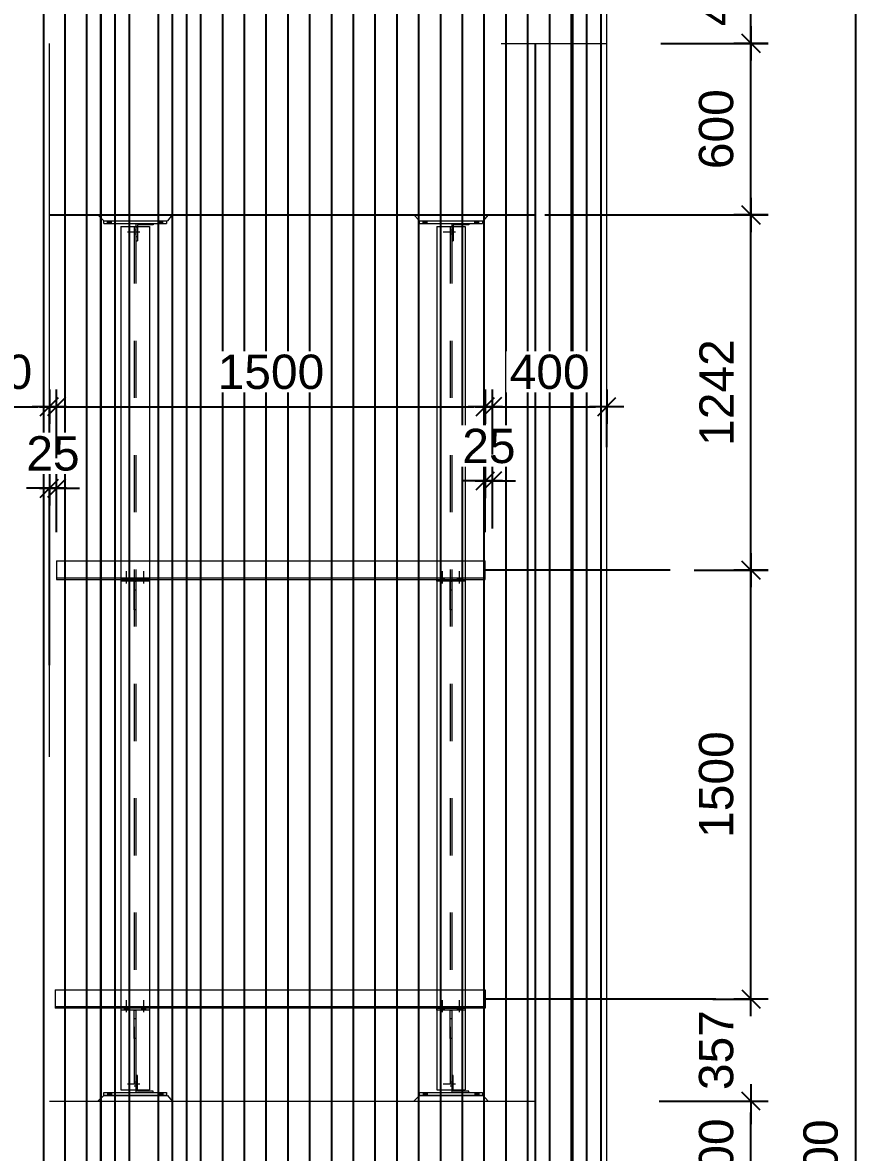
# Model space of a CAD drawing. Header units: millimetres. Extents: x 663313 to 1226001, y 1431724 to 1620898.
# Drawn here: x 1040608 to 1043522, y 1518376 to 1522328 of the extents above; entities that cross this region are included whole.
import ezdxf

# ---------------------------------------------------------------- set-up
doc = ezdxf.new("R2010")
doc.units = ezdxf.units.MM
for name, pattern in [('Grid Line', [22.225, 12.7, -3.175, 3.175, -3.175]), ('HIDDEN', [0.375, 0.25, -0.125]), ('XKITLINE00', [0]), ('XKITLINE02', [4, 2, -2])]:
    doc.linetypes.add(name, pattern=pattern)
doc.layers.add('000 - 0_HIDE_OBJ_FRAMING_DEF_SUB', color=7, linetype='Continuous', plot=False)
for name, color, linetype, lineweight in [('A-FLOR-E', 7, 'Continuous', 9), ('A-GENM', 7, 'Continuous', 9), ('Bolt', 7, 'Continuous', 0), ('Part', 7, 'Continuous', 0)]:
    doc.layers.add(name, color=color, linetype=linetype, lineweight=lineweight)
doc.styles.add('Arial', font='arial.ttf')
doc.dimstyles.new('Dim - 40 - End', dxfattribs={"dimscale": 0.04, "dimtxt": 3, "dimasz": 1, "dimexe": 0, "dimexo": 2.5, "dimgap": 1.5, "dimtad": 1, "dimdec": 0, "dimlfac": 1000, "dimzin": 1, "dimdsep": 46, "dimtxsty": 'Arial', "dimblk": 'END', "dimcen": 0.09, "dimclrd": 7, "dimclre": 7, "dimclrt": 7, "dimadec": 0, "dimazin": 0, "dimtfac": 1, "dimtdec": 0, "dimtix": 1, "dimtofl": 0, "dimtmove": 2, "dimatfit": 3, "dimfxl": 1, "dimtfill": 1, "dimtfillclr": 256, "dimtolj": 1, "dimtzin": 0, "dimarcsym": 0})

# ---------------------------------------------------------------- blocks, each defined once
blk = doc.blocks.new('*A25013088')
at = {"layer": 'Part', "color": 7, "linetype": 'XKITLINE00', "lineweight": 0}
for p, q in [((244.079617, 132.284542), (243.879617, 132.084542)), ((244.079617, 132.284542), (246.309617, 132.284542)), ((246.309617, 132.284542), (246.479617, 132.084542))]:
    blk.add_line(p, q, dxfattribs=at)
at = {"layer": 'Part', "color": 7, "linetype": 'XKITLINE02', "lineweight": 0}
blk.add_line((243.879617, 132.084542), (246.479617, 132.084542), dxfattribs=at)
blk = doc.blocks.new('*A25073092')
at = {"layer": 'Part', "color": 7, "linetype": 'XKITLINE00', "lineweight": 0}
for p, q in [((244.079617, 132.384542), (246.279617, 132.384542)), ((244.079617, 132.284542), (244.079617, 132.384542)), ((246.279617, 132.284542), (244.079617, 132.284542)), ((246.279617, 132.384542), (246.279617, 132.284542))]:
    blk.add_line(p, q, dxfattribs=at)
blk = doc.blocks.new('*A25083093')
at = {"layer": 'Bolt'}
for points in [[(244.35, 132.385), (244.35, 132.285), (244.21, 132.285), (244.21, 132.385)], [(246.15, 132.385), (246.15, 132.285), (246.01, 132.285), (246.01, 132.385)]]:
    blk.add_hatch(color=7, dxfattribs=at).paths.add_polyline_path(points, flags=17)
at = {"layer": 'Bolt', "color": 7, "linetype": 'XKITLINE00', "lineweight": 0}
for p, q in [((244.21, 132.385), (244.21, 132.285)), ((244.28, 132.385), (244.28, 132.285)), ((244.35, 132.385), (244.35, 132.285)), ((246.01, 132.385), (246.01, 132.285)), ((246.08, 132.385), (246.08, 132.285)), ((246.15, 132.385), (246.15, 132.285))]:
    blk.add_line(p, q, dxfattribs=at)
blk = doc.blocks.new('*A25093094')
at = {"layer": 'Part', "color": 7, "linetype": 'XKITLINE00', "lineweight": 0}
for p, q in [((244.079617, 162.784542), (244.079617, 162.884542)), ((244.079617, 162.884542), (246.279617, 162.884542)), ((246.279617, 162.884542), (246.279617, 162.784542)), ((244.079617, 162.784542), (246.279617, 162.784542))]:
    blk.add_line(p, q, dxfattribs=at)
blk = doc.blocks.new('*A25103095')
at = {"layer": 'Part', "color": 7, "linetype": 'XKITLINE00', "lineweight": 0}
for p, q in [((243.879617, 163.084542), (244.079617, 162.884542)), ((244.079617, 162.884542), (246.309617, 162.884542)), ((246.479617, 163.084542), (246.309617, 162.884542))]:
    blk.add_line(p, q, dxfattribs=at)
at = {"layer": 'Part', "color": 7, "linetype": 'XKITLINE02', "lineweight": 0}
blk.add_line((246.479617, 163.084542), (243.879617, 163.084542), dxfattribs=at)
blk = doc.blocks.new('*A25113096')
at = {"layer": 'Bolt'}
for points in [[(244.35, 162.885), (244.35, 162.785), (244.21, 162.785), (244.21, 162.885)], [(246.15, 162.885), (246.15, 162.785), (246.01, 162.785), (246.01, 162.885)]]:
    blk.add_hatch(color=7, dxfattribs=at).paths.add_polyline_path(points, flags=17)
at = {"layer": 'Bolt', "color": 7, "linetype": 'XKITLINE00', "lineweight": 0}
for p, q in [((244.21, 162.785), (244.21, 162.885)), ((244.28, 162.785), (244.28, 162.885)), ((244.35, 162.785), (244.35, 162.885)), ((246.01, 162.785), (246.01, 162.885)), ((246.08, 162.785), (246.08, 162.885)), ((246.15, 162.785), (246.15, 162.885))]:
    blk.add_line(p, q, dxfattribs=at)
blk = doc.blocks.new('*A30193319')
at = {"layer": 'Part', "color": 7, "linetype": 'XKITLINE00', "lineweight": 0}
for p, q in [((244.679617, 162.684542), (245.679617, 162.684542)), ((244.679617, 162.684542), (244.679617, 150.984542)), ((245.679617, 162.684542), (245.679617, 150.984542)), ((244.679617, 150.274542), (244.679617, 135.984542)), ((245.679617, 150.274542), (245.679617, 135.984542)), ((244.679617, 135.274542), (244.679617, 132.484542)), ((245.679617, 135.274542), (245.679617, 132.484542)), ((244.679617, 132.484542), (245.679617, 132.484542))]:
    blk.add_line(p, q, dxfattribs=at)
at = {"layer": 'Part', "color": 7, "linetype": 'XKITLINE02', "lineweight": 0}
for p, q in [((245.149617, 162.684542), (245.149617, 132.484542)), ((245.209617, 162.684542), (245.209617, 132.484542)), ((244.679617, 150.984542), (244.679617, 150.274542)), ((245.679617, 150.984542), (245.679617, 150.274542)), ((244.679617, 135.984542), (244.679617, 135.274542)), ((245.679617, 135.984542), (245.679617, 135.274542))]:
    blk.add_line(p, q, dxfattribs=at)
blk = doc.blocks.new('*A30203320')
at = {"layer": 'Bolt'}
for points in [[(244.81, 135.335), (244.81, 135.395), (244.95, 135.395), (244.95, 135.335)], [(244.81, 135.275), (244.81, 135.335), (244.95, 135.335), (244.95, 135.275)], [(245.41, 135.335), (245.41, 135.395), (245.55, 135.395), (245.55, 135.335)], [(245.41, 135.275), (245.41, 135.335), (245.55, 135.335), (245.55, 135.275)]]:
    blk.add_hatch(color=7, dxfattribs=at).paths.add_polyline_path(points, flags=17)
at = {"layer": 'Bolt', "color": 7, "linetype": 'XKITLINE00', "lineweight": 0}
for p, q in [((244.88, 135.195), (244.88, 135.625)), ((245.48, 135.195), (245.48, 135.625)), ((244.81, 135.335), (244.81, 135.395)), ((244.81, 135.275), (244.81, 135.335)), ((244.95, 135.335), (244.95, 135.395)), ((244.95, 135.275), (244.95, 135.335)), ((245.41, 135.335), (245.41, 135.395)), ((245.41, 135.275), (245.41, 135.335)), ((245.55, 135.335), (245.55, 135.395)), ((245.55, 135.275), (245.55, 135.335))]:
    blk.add_line(p, q, dxfattribs=at)
blk = doc.blocks.new('*A30213321')
at = {"layer": 'Part', "color": 7, "linetype": 'XKITLINE00', "lineweight": 0}
for p, q in [((245.149617, 135.274542), (245.209617, 135.274542)), ((245.149617, 134.274542), (245.149617, 135.274542)), ((245.209617, 135.274542), (245.209617, 134.274542)), ((245.149617, 134.974542), (245.209617, 134.974542)), ((245.209617, 134.274542), (245.149617, 134.274542))]:
    blk.add_line(p, q, dxfattribs=at)
blk = doc.blocks.new('*A30223322')
at = {"layer": 'Part', "color": 7, "linetype": 'XKITLINE00', "lineweight": 0}
for p, q in [((244.679617, 135.334542), (244.679617, 135.274542)), ((245.679617, 135.274542), (244.679617, 135.274542)), ((245.679617, 135.334542), (245.679617, 135.274542))]:
    blk.add_line(p, q, dxfattribs=at)
at = {"layer": 'Part', "color": 7, "linetype": 'XKITLINE02', "lineweight": 0}
blk.add_line((245.679617, 135.334542), (244.679617, 135.334542), dxfattribs=at)
blk = doc.blocks.new('*A30233323')
at = {"layer": 'Bolt'}
for points in [[(244.81, 150.335), (244.81, 150.395), (244.95, 150.395), (244.95, 150.335)], [(244.81, 150.275), (244.81, 150.335), (244.95, 150.335), (244.95, 150.275)], [(245.41, 150.335), (245.41, 150.395), (245.55, 150.395), (245.55, 150.335)], [(245.41, 150.275), (245.41, 150.335), (245.55, 150.335), (245.55, 150.275)]]:
    blk.add_hatch(color=7, dxfattribs=at).paths.add_polyline_path(points, flags=17)
at = {"layer": 'Bolt', "color": 7, "linetype": 'XKITLINE00', "lineweight": 0}
for p, q in [((244.88, 150.195), (244.88, 150.625)), ((245.48, 150.195), (245.48, 150.625)), ((244.81, 150.335), (244.81, 150.395)), ((244.81, 150.275), (244.81, 150.335)), ((244.95, 150.335), (244.95, 150.395)), ((244.95, 150.275), (244.95, 150.335)), ((245.41, 150.335), (245.41, 150.395)), ((245.41, 150.275), (245.41, 150.335)), ((245.55, 150.335), (245.55, 150.395)), ((245.55, 150.275), (245.55, 150.335))]:
    blk.add_line(p, q, dxfattribs=at)
blk = doc.blocks.new('*A30243324')
at = {"layer": 'Part', "color": 7, "linetype": 'XKITLINE00', "lineweight": 0}
for p, q in [((245.149617, 150.274542), (245.209617, 150.274542)), ((245.149617, 149.274542), (245.149617, 150.274542)), ((245.209617, 150.274542), (245.209617, 149.274542)), ((245.149617, 149.974542), (245.209617, 149.974542)), ((245.209617, 149.274542), (245.149617, 149.274542))]:
    blk.add_line(p, q, dxfattribs=at)
blk = doc.blocks.new('*A30253325')
at = {"layer": 'Part', "color": 7, "linetype": 'XKITLINE00', "lineweight": 0}
for p, q in [((244.679617, 150.334542), (244.679617, 150.274542)), ((245.679617, 150.274542), (244.679617, 150.274542)), ((245.679617, 150.334542), (245.679617, 150.274542))]:
    blk.add_line(p, q, dxfattribs=at)
at = {"layer": 'Part', "color": 7, "linetype": 'XKITLINE02', "lineweight": 0}
blk.add_line((245.679617, 150.334542), (244.679617, 150.334542), dxfattribs=at)
blk = doc.blocks.new('*A30263326')
at = {"layer": 'Part', "color": 7, "linetype": 'XKITLINE02', "lineweight": 0}
for p, q in [((245.259617, 132.984542), (245.209617, 132.984542)), ((245.209617, 132.984542), (245.209617, 132.484542)), ((245.259617, 132.484542), (245.259617, 132.984542)), ((245.209617, 132.384542), (245.809617, 132.384542))]:
    blk.add_line(p, q, dxfattribs=at)
at = {"layer": 'Part', "color": 7, "linetype": 'XKITLINE00', "lineweight": 0}
for p, q in [((245.209617, 132.484542), (245.209617, 132.384542)), ((245.259617, 132.434542), (245.259617, 132.484542)), ((245.809617, 132.434542), (245.259617, 132.434542)), ((245.809617, 132.384542), (245.809617, 132.434542))]:
    blk.add_line(p, q, dxfattribs=at)
blk = doc.blocks.new('*A30273327')
at = {"layer": 'Bolt', "color": 7, "linetype": 'XKITLINE02', "lineweight": 0}
for p, q in [((245.259617, 132.854542), (245.209617, 132.854542)), ((245.338817, 132.684542), (244.909617, 132.684542)), ((245.209617, 132.754542), (245.149617, 132.754542)), ((245.209617, 132.614542), (245.149617, 132.614542)), ((245.259617, 132.514542), (245.209617, 132.514542))]:
    blk.add_line(p, q, dxfattribs=at)
blk = doc.blocks.new('*A30283328')
at = {"layer": 'Part', "color": 7, "linetype": 'XKITLINE00', "lineweight": 0}
for p, q in [((245.209617, 162.784542), (245.209617, 162.684542)), ((245.809617, 162.734542), (245.259617, 162.734542)), ((245.259617, 162.734542), (245.259617, 162.684542)), ((245.809617, 162.784542), (245.809617, 162.734542))]:
    blk.add_line(p, q, dxfattribs=at)
at = {"layer": 'Part', "color": 7, "linetype": 'XKITLINE02', "lineweight": 0}
for p, q in [((245.209617, 162.784542), (245.809617, 162.784542)), ((245.209617, 162.684542), (245.209617, 162.184542)), ((245.259617, 162.684542), (245.259617, 162.184542)), ((245.209617, 162.184542), (245.259617, 162.184542))]:
    blk.add_line(p, q, dxfattribs=at)
blk = doc.blocks.new('*A30293329')
at = {"layer": 'Bolt', "color": 7, "linetype": 'XKITLINE02', "lineweight": 0}
for p, q in [((245.338817, 162.484542), (244.909617, 162.484542)), ((245.209617, 162.554542), (245.149617, 162.554542)), ((245.259617, 162.654542), (245.209617, 162.654542)), ((245.209617, 162.414542), (245.149617, 162.414542)), ((245.259617, 162.314542), (245.209617, 162.314542))]:
    blk.add_line(p, q, dxfattribs=at)
blk = doc.blocks.new('*A30313330')
at = {"layer": 'Part', "color": 7, "linetype": 'XKITLINE00', "lineweight": 0}
for p, q in [((255.728117, 162.684542), (256.728117, 162.684542)), ((255.728117, 162.684542), (255.728117, 150.984542)), ((256.728117, 162.684542), (256.728117, 150.984542)), ((255.728117, 150.274542), (255.728117, 135.984542)), ((256.728117, 150.274542), (256.728117, 135.984542)), ((255.728117, 135.274542), (255.728117, 132.484542)), ((256.728117, 135.274542), (256.728117, 132.484542)), ((255.728117, 132.484542), (256.728117, 132.484542))]:
    blk.add_line(p, q, dxfattribs=at)
at = {"layer": 'Part', "color": 7, "linetype": 'XKITLINE02', "lineweight": 0}
for p, q in [((256.198117, 162.684542), (256.198117, 132.484542)), ((256.258117, 162.684542), (256.258117, 132.484542)), ((255.728117, 150.984542), (255.728117, 150.274542)), ((256.728117, 150.984542), (256.728117, 150.274542)), ((255.728117, 135.984542), (255.728117, 135.274542)), ((256.728117, 135.984542), (256.728117, 135.274542))]:
    blk.add_line(p, q, dxfattribs=at)
blk = doc.blocks.new('*A30333331')
at = {"layer": 'Part', "color": 7, "linetype": 'XKITLINE00', "lineweight": 0}
for p, q in [((256.198117, 150.274542), (256.258117, 150.274542)), ((256.198117, 149.274542), (256.198117, 150.274542)), ((256.258117, 150.274542), (256.258117, 149.274542)), ((256.198117, 149.974542), (256.258117, 149.974542)), ((256.258117, 149.274542), (256.198117, 149.274542))]:
    blk.add_line(p, q, dxfattribs=at)
blk = doc.blocks.new('*A30343332')
at = {"layer": 'Part', "color": 7, "linetype": 'XKITLINE00', "lineweight": 0}
for p, q in [((255.728117, 150.274542), (255.728117, 150.334542)), ((256.728117, 150.274542), (255.728117, 150.274542)), ((256.728117, 150.334542), (256.728117, 150.274542))]:
    blk.add_line(p, q, dxfattribs=at)
at = {"layer": 'Part', "color": 7, "linetype": 'XKITLINE02', "lineweight": 0}
blk.add_line((255.728117, 150.334542), (256.728117, 150.334542), dxfattribs=at)
blk = doc.blocks.new('*A30353333')
at = {"layer": 'Bolt'}
for points in [[(255.858, 150.335), (255.858, 150.395), (255.998, 150.395), (255.998, 150.335)], [(255.858, 150.275), (255.858, 150.335), (255.998, 150.335), (255.998, 150.275)], [(256.458, 150.335), (256.458, 150.395), (256.598, 150.395), (256.598, 150.335)], [(256.458, 150.275), (256.458, 150.335), (256.598, 150.335), (256.598, 150.275)]]:
    blk.add_hatch(color=7, dxfattribs=at).paths.add_polyline_path(points, flags=17)
at = {"layer": 'Bolt', "color": 7, "linetype": 'XKITLINE00', "lineweight": 0}
for p, q in [((255.928, 150.195), (255.928, 150.625)), ((256.528, 150.195), (256.528, 150.625)), ((255.858, 150.335), (255.858, 150.395)), ((255.858, 150.275), (255.858, 150.335)), ((255.998, 150.335), (255.998, 150.395)), ((255.998, 150.275), (255.998, 150.335)), ((256.458, 150.335), (256.458, 150.395)), ((256.458, 150.275), (256.458, 150.335)), ((256.598, 150.335), (256.598, 150.395)), ((256.598, 150.275), (256.598, 150.335))]:
    blk.add_line(p, q, dxfattribs=at)
blk = doc.blocks.new('*A30363334')
at = {"layer": 'Part', "color": 7, "linetype": 'XKITLINE00', "lineweight": 0}
for p, q in [((255.728117, 135.274542), (255.728117, 135.334542)), ((256.728117, 135.274542), (255.728117, 135.274542)), ((256.728117, 135.334542), (256.728117, 135.274542))]:
    blk.add_line(p, q, dxfattribs=at)
at = {"layer": 'Part', "color": 7, "linetype": 'XKITLINE02', "lineweight": 0}
blk.add_line((255.728117, 135.334542), (256.728117, 135.334542), dxfattribs=at)
blk = doc.blocks.new('*A30373335')
at = {"layer": 'Part', "color": 7, "linetype": 'XKITLINE00', "lineweight": 0}
for p, q in [((256.198117, 135.274542), (256.258117, 135.274542)), ((256.198117, 134.274542), (256.198117, 135.274542)), ((256.258117, 135.274542), (256.258117, 134.274542)), ((256.198117, 134.974542), (256.258117, 134.974542)), ((256.258117, 134.274542), (256.198117, 134.274542))]:
    blk.add_line(p, q, dxfattribs=at)
blk = doc.blocks.new('*A30383336')
at = {"layer": 'Bolt'}
for points in [[(255.858, 135.335), (255.858, 135.395), (255.998, 135.395), (255.998, 135.335)], [(255.858, 135.275), (255.858, 135.335), (255.998, 135.335), (255.998, 135.275)], [(256.458, 135.335), (256.458, 135.395), (256.598, 135.395), (256.598, 135.335)], [(256.458, 135.275), (256.458, 135.335), (256.598, 135.335), (256.598, 135.275)]]:
    blk.add_hatch(color=7, dxfattribs=at).paths.add_polyline_path(points, flags=17)
at = {"layer": 'Bolt', "color": 7, "linetype": 'XKITLINE00', "lineweight": 0}
for p, q in [((255.928, 135.195), (255.928, 135.625)), ((256.528, 135.195), (256.528, 135.625)), ((255.858, 135.335), (255.858, 135.395)), ((255.858, 135.275), (255.858, 135.335)), ((255.998, 135.335), (255.998, 135.395)), ((255.998, 135.275), (255.998, 135.335)), ((256.458, 135.335), (256.458, 135.395)), ((256.458, 135.275), (256.458, 135.335)), ((256.598, 135.335), (256.598, 135.395)), ((256.598, 135.275), (256.598, 135.335))]:
    blk.add_line(p, q, dxfattribs=at)
blk = doc.blocks.new('*A30393337')
at = {"layer": 'Part', "color": 7, "linetype": 'XKITLINE00', "lineweight": 0}
for p, q in [((255.128117, 132.384542), (257.328117, 132.384542)), ((255.128117, 132.284542), (255.128117, 132.384542)), ((257.328117, 132.284542), (255.128117, 132.284542)), ((257.328117, 132.384542), (257.328117, 132.284542))]:
    blk.add_line(p, q, dxfattribs=at)
blk = doc.blocks.new('*A30403338')
at = {"layer": 'Part', "color": 7, "linetype": 'XKITLINE00', "lineweight": 0}
for p, q in [((255.128117, 132.284542), (254.928117, 132.084542)), ((255.128117, 132.284542), (257.358117, 132.284542)), ((257.358117, 132.284542), (257.528117, 132.084542))]:
    blk.add_line(p, q, dxfattribs=at)
at = {"layer": 'Part', "color": 7, "linetype": 'XKITLINE02', "lineweight": 0}
blk.add_line((254.928117, 132.084542), (257.528117, 132.084542), dxfattribs=at)
blk = doc.blocks.new('*A30413339')
at = {"layer": 'Part', "color": 7, "linetype": 'XKITLINE02', "lineweight": 0}
for p, q in [((256.308117, 132.984542), (256.258117, 132.984542)), ((256.258117, 132.984542), (256.258117, 132.484542)), ((256.308117, 132.484542), (256.308117, 132.984542)), ((256.258117, 132.384542), (256.858117, 132.384542))]:
    blk.add_line(p, q, dxfattribs=at)
at = {"layer": 'Part', "color": 7, "linetype": 'XKITLINE00', "lineweight": 0}
for p, q in [((256.258117, 132.484542), (256.258117, 132.384542)), ((256.308117, 132.434542), (256.308117, 132.484542)), ((256.858117, 132.434542), (256.308117, 132.434542)), ((256.858117, 132.384542), (256.858117, 132.434542))]:
    blk.add_line(p, q, dxfattribs=at)
blk = doc.blocks.new('*A30423340')
at = {"layer": 'Bolt', "color": 7, "linetype": 'XKITLINE02', "lineweight": 0}
for p, q in [((256.308117, 132.854542), (256.258117, 132.854542)), ((256.387317, 132.684542), (255.958117, 132.684542)), ((256.258117, 132.754542), (256.198117, 132.754542)), ((256.258117, 132.614542), (256.198117, 132.614542)), ((256.308117, 132.514542), (256.258117, 132.514542))]:
    blk.add_line(p, q, dxfattribs=at)
blk = doc.blocks.new('*A30433341')
at = {"layer": 'Bolt'}
for points in [[(255.398, 132.385), (255.398, 132.285), (255.258, 132.285), (255.258, 132.385)], [(257.198, 132.385), (257.198, 132.285), (257.058, 132.285), (257.058, 132.385)]]:
    blk.add_hatch(color=7, dxfattribs=at).paths.add_polyline_path(points, flags=17)
at = {"layer": 'Bolt', "color": 7, "linetype": 'XKITLINE00', "lineweight": 0}
for p, q in [((255.258, 132.385), (255.258, 132.285)), ((255.328, 132.385), (255.328, 132.285)), ((255.398, 132.385), (255.398, 132.285)), ((257.058, 132.385), (257.058, 132.285)), ((257.128, 132.385), (257.128, 132.285)), ((257.198, 132.385), (257.198, 132.285))]:
    blk.add_line(p, q, dxfattribs=at)
blk = doc.blocks.new('*A30473345')
at = {"layer": 'Part', "color": 7, "linetype": 'XKITLINE00', "lineweight": 0}
for p, q in [((255.128117, 162.784542), (255.128117, 162.884542)), ((255.128117, 162.884542), (257.328117, 162.884542)), ((257.328117, 162.884542), (257.328117, 162.784542)), ((255.128117, 162.784542), (257.328117, 162.784542))]:
    blk.add_line(p, q, dxfattribs=at)
blk = doc.blocks.new('*A30483346')
at = {"layer": 'Part', "color": 7, "linetype": 'XKITLINE00', "lineweight": 0}
for p, q in [((254.928117, 163.084542), (255.128117, 162.884542)), ((255.128117, 162.884542), (257.358117, 162.884542)), ((257.528117, 163.084542), (257.358117, 162.884542))]:
    blk.add_line(p, q, dxfattribs=at)
at = {"layer": 'Part', "color": 7, "linetype": 'XKITLINE02', "lineweight": 0}
blk.add_line((257.528117, 163.084542), (254.928117, 163.084542), dxfattribs=at)
blk = doc.blocks.new('*A30493347')
at = {"layer": 'Part', "color": 7, "linetype": 'XKITLINE00', "lineweight": 0}
for p, q in [((256.258117, 162.784542), (256.258117, 162.684542)), ((256.858117, 162.734542), (256.308117, 162.734542)), ((256.308117, 162.734542), (256.308117, 162.684542)), ((256.858117, 162.784542), (256.858117, 162.734542))]:
    blk.add_line(p, q, dxfattribs=at)
at = {"layer": 'Part', "color": 7, "linetype": 'XKITLINE02', "lineweight": 0}
for p, q in [((256.258117, 162.784542), (256.858117, 162.784542)), ((256.258117, 162.684542), (256.258117, 162.184542)), ((256.308117, 162.684542), (256.308117, 162.184542)), ((256.258117, 162.184542), (256.308117, 162.184542))]:
    blk.add_line(p, q, dxfattribs=at)
blk = doc.blocks.new('*A30503348')
at = {"layer": 'Bolt', "color": 7, "linetype": 'XKITLINE02', "lineweight": 0}
for p, q in [((256.387317, 162.484542), (255.958117, 162.484542)), ((256.258117, 162.554542), (256.198117, 162.554542)), ((256.308117, 162.654542), (256.258117, 162.654542)), ((256.258117, 162.414542), (256.198117, 162.414542)), ((256.308117, 162.314542), (256.258117, 162.314542))]:
    blk.add_line(p, q, dxfattribs=at)
blk = doc.blocks.new('*A30513349')
at = {"layer": 'Bolt'}
for points in [[(255.398, 162.885), (255.398, 162.785), (255.258, 162.785), (255.258, 162.885)], [(257.198, 162.885), (257.198, 162.785), (257.058, 162.785), (257.058, 162.885)]]:
    blk.add_hatch(color=7, dxfattribs=at).paths.add_polyline_path(points, flags=17)
at = {"layer": 'Bolt', "color": 7, "linetype": 'XKITLINE00', "lineweight": 0}
for p, q in [((255.258, 162.785), (255.258, 162.885)), ((255.328, 162.785), (255.328, 162.885)), ((255.398, 162.785), (255.398, 162.885)), ((257.058, 162.785), (257.058, 162.885)), ((257.128, 162.785), (257.128, 162.885)), ((257.198, 162.785), (257.198, 162.885))]:
    blk.add_line(p, q, dxfattribs=at)
blk = doc.blocks.new('GM_Louver Grill Vertical Z1 - Z Profile-20899003-ENT 4 ELE-2 sheet')
at = {"layer": '000 - 0_HIDE_OBJ_FRAMING_DEF_SUB', "color": 7}
blk.add_line((-150989.205017, 106810), (-150989.205017, 115350), dxfattribs=at)
blk = doc.blocks.new('5')
at = {"layer": '000 - 0_HIDE_OBJ_FRAMING_DEF_SUB', "color": 7}
for p, q in [((1845400.1, 115350), (1845400.1, 106810)), ((1845500.1, 106810), (1845500.1, 115350)), ((1845649.8, 115350), (1845649.8, 106810)), ((1845749.8, 115350), (1845749.8, 106810)), ((1847149.8, 106810), (1847149.8, 115350))]:
    blk.add_line(p, q, dxfattribs=at)
for points in [[(1843950.1, 115350), (1845450.1, 115350), (1845450.1, 106810), (1843950.1, 106810)], [(1845450.1, 115350), (1845699.8, 115350), (1845699.8, 106810), (1845450.1, 106810)], [(1847199.8, 115350), (1845699.8, 115350), (1845699.8, 106810), (1847199.8, 106810)]]:
    blk.add_lwpolyline(points, close=True, dxfattribs=at)
at = {"layer": 'A-GENM', "color": 7}
for p in [(1996239.3, 0), (1996314.3, 0), (1996539.3, 0), (1996789, 0), (1996865.3, 0), (1996941.6, 0), (1997017.8, 0), (1997094.1, 0), (1997170.3, 0), (1997246.6, 0), (1997322.9, 0), (1997399.1, 0), (1997475.4, 0), (1997551.7, 0), (1997627.9, 0), (1997704.2, 0), (1997780.4, 0), (1997856.7, 0), (1997933, 0), (1998009.2, 0), (1998085.5, 0)]:
    blk.add_blockref('GM_Louver Grill Vertical Z1 - Z Profile-20899003-ENT 4 ELE-2 sheet', p, dxfattribs=at)
blk = doc.blocks.new('END')
at = {"color": 7}
for p, q in [((0, 1.5), (0, -1.5)), ((1.5, 0), (-1.5, 0)), ((-0.795, -0.795), (0.795, 0.795))]:
    blk.add_line(p, q, dxfattribs=at)
blk = doc.blocks.new('*D5092')
at = {"layer": '000 - 0_HIDE_OBJ_FRAMING_DEF_SUB', "color": 7, "lineweight": -2, "transparency": 16777216}
for p, q in [((8.3543, 6.8523), (8.3543, 7.0294)), ((8.3943, 7.0294), (8.7143, 7.0294)), ((8.7543, 6.8755), (8.7543, 7.0294))]:
    blk.add_line(p, q, dxfattribs=at)
at = {"layer": 'Defpoints', "color": 7, "transparency": 16777216}
for p in [(8.7543, 7.0294), (8.7543, 6.7755), (8.3543, 6.7523)]:
    blk.add_point(p, dxfattribs=at)
at = {"layer": '000 - 0_HIDE_OBJ_FRAMING_DEF_SUB', "color": 7, "lineweight": -2, "transparency": 16777216, "xscale": 0.04, "yscale": 0.04, "zscale": 0.04, "rotation": 180}
blk.add_blockref('END', (8.3543, 7.0294), dxfattribs=at)
at = {"layer": '000 - 0_HIDE_OBJ_FRAMING_DEF_SUB', "color": 7, "lineweight": -2, "transparency": 16777216, "xscale": 0.04, "yscale": 0.04, "zscale": 0.04}
blk.add_blockref('END', (8.7543, 7.0294), dxfattribs=at)
at = {"layer": '000 - 0_HIDE_OBJ_FRAMING_DEF_SUB', "color": 7, "transparency": 16777216, "insert": (8.5543, 7.1506), "char_height": 0.12, "attachment_point": 5, "style": 'Arial', "bg_fill": 3, "box_fill_scale": 1.1, "bg_fill_color": 256, "bg_fill_true_color": 13158600, "bg_fill_transparency": 0}
blk.add_mtext('\\A1;400', dxfattribs=at)
blk = doc.blocks.new('*D5167')
at = {"layer": '000 - 0_HIDE_OBJ_FRAMING_DEF_SUB', "color": 7, "lineweight": -2, "transparency": 16777216}
for p, q in [((8.7143, 6.7439), (8.6743, 6.7439)), ((8.7543, 6.1255), (8.7543, 6.7439)), ((8.7793, 6.59), (8.7793, 6.7439)), ((8.8193, 6.7439), (8.8593, 6.7439))]:
    blk.add_line(p, q, dxfattribs=at)
at = {"layer": 'Defpoints', "color": 7, "transparency": 16777216}
for p in [(8.7793, 6.7439), (8.7793, 6.49), (8.7543, 6.0255)]:
    blk.add_point(p, dxfattribs=at)
at = {"layer": '000 - 0_HIDE_OBJ_FRAMING_DEF_SUB', "color": 7, "lineweight": -2, "transparency": 16777216, "xscale": 0.04, "yscale": 0.04, "zscale": 0.04}
blk.add_blockref('END', (8.7543, 6.7439), dxfattribs=at)
at = {"layer": '000 - 0_HIDE_OBJ_FRAMING_DEF_SUB', "color": 7, "lineweight": -2, "transparency": 16777216, "xscale": 0.04, "yscale": 0.04, "zscale": 0.04, "rotation": 180}
blk.add_blockref('END', (8.7793, 6.7439), dxfattribs=at)
at = {"layer": '000 - 0_HIDE_OBJ_FRAMING_DEF_SUB', "color": 7, "transparency": 16777216, "insert": (8.7668, 6.8652), "char_height": 0.12, "attachment_point": 5, "style": 'Arial', "bg_fill": 3, "box_fill_scale": 1.1, "bg_fill_color": 256, "bg_fill_true_color": 13158600, "bg_fill_transparency": 0}
blk.add_mtext('\\A1;25', dxfattribs=at)
blk = doc.blocks.new('*D5093')
at = {"layer": '000 - 0_HIDE_OBJ_FRAMING_DEF_SUB', "color": 7, "lineweight": -2, "transparency": 16777216}
for p, q in [((8.7793, 6.8495), (8.7793, 7.0294)), ((8.8193, 7.0294), (10.2393, 7.0294)), ((10.2793, 6.59), (10.2793, 7.0294))]:
    blk.add_line(p, q, dxfattribs=at)
at = {"layer": 'Defpoints', "color": 7, "transparency": 16777216}
for p in [(10.2793, 7.0294), (8.7793, 6.7495), (10.2793, 6.49)]:
    blk.add_point(p, dxfattribs=at)
at = {"layer": '000 - 0_HIDE_OBJ_FRAMING_DEF_SUB', "color": 7, "lineweight": -2, "transparency": 16777216, "xscale": 0.04, "yscale": 0.04, "zscale": 0.04, "rotation": 180}
blk.add_blockref('END', (8.7793, 7.0294), dxfattribs=at)
at = {"layer": '000 - 0_HIDE_OBJ_FRAMING_DEF_SUB', "color": 7, "lineweight": -2, "transparency": 16777216, "xscale": 0.04, "yscale": 0.04, "zscale": 0.04}
blk.add_blockref('END', (10.2793, 7.0294), dxfattribs=at)
at = {"layer": '000 - 0_HIDE_OBJ_FRAMING_DEF_SUB', "color": 7, "transparency": 16777216, "insert": (9.5293, 7.1506), "char_height": 0.12, "attachment_point": 5, "style": 'Arial', "bg_fill": 3, "box_fill_scale": 1.1, "bg_fill_color": 256, "bg_fill_true_color": 13158600, "bg_fill_transparency": 0}
blk.add_mtext('\\A1;1500', dxfattribs=at)
blk = doc.blocks.new('*D5094')
at = {"layer": '000 - 0_HIDE_OBJ_FRAMING_DEF_SUB', "color": 7, "lineweight": -2, "transparency": 16777216}
for p, q in [((10.2393, 6.7699), (10.1993, 6.7699)), ((10.2793, 6.59), (10.2793, 6.7699)), ((10.3043, 6.603), (10.3043, 6.7699)), ((10.3443, 6.7699), (10.3843, 6.7699))]:
    blk.add_line(p, q, dxfattribs=at)
at = {"layer": 'Defpoints', "color": 7, "transparency": 16777216}
for p in [(10.3043, 6.7699), (10.2793, 6.49), (10.3043, 6.503)]:
    blk.add_point(p, dxfattribs=at)
at = {"layer": '000 - 0_HIDE_OBJ_FRAMING_DEF_SUB', "color": 7, "lineweight": -2, "transparency": 16777216, "xscale": 0.04, "yscale": 0.04, "zscale": 0.04}
blk.add_blockref('END', (10.2793, 6.7699), dxfattribs=at)
at = {"layer": '000 - 0_HIDE_OBJ_FRAMING_DEF_SUB', "color": 7, "lineweight": -2, "transparency": 16777216, "xscale": 0.04, "yscale": 0.04, "zscale": 0.04, "rotation": 180}
blk.add_blockref('END', (10.3043, 6.7699), dxfattribs=at)
at = {"layer": '000 - 0_HIDE_OBJ_FRAMING_DEF_SUB', "color": 7, "transparency": 16777216, "insert": (10.2918, 6.8912), "char_height": 0.12, "attachment_point": 5, "style": 'Arial', "bg_fill": 3, "box_fill_scale": 1.1, "bg_fill_color": 256, "bg_fill_true_color": 13158600, "bg_fill_transparency": 0}
blk.add_mtext('\\A1;25', dxfattribs=at)
blk = doc.blocks.new('*D5095')
at = {"layer": '000 - 0_HIDE_OBJ_FRAMING_DEF_SUB', "color": 7, "lineweight": -2, "transparency": 16777216}
for p, q in [((10.3043, 6.8625), (10.3043, 7.0294)), ((10.3443, 7.0294), (10.6643, 7.0294)), ((10.7043, 6.8882), (10.7043, 7.0294))]:
    blk.add_line(p, q, dxfattribs=at)
at = {"layer": 'Defpoints', "color": 7, "transparency": 16777216}
for p in [(10.7043, 7.0294), (10.3043, 6.7625), (10.7043, 6.7882)]:
    blk.add_point(p, dxfattribs=at)
at = {"layer": '000 - 0_HIDE_OBJ_FRAMING_DEF_SUB', "color": 7, "lineweight": -2, "transparency": 16777216, "xscale": 0.04, "yscale": 0.04, "zscale": 0.04, "rotation": 180}
blk.add_blockref('END', (10.3043, 7.0294), dxfattribs=at)
at = {"layer": '000 - 0_HIDE_OBJ_FRAMING_DEF_SUB', "color": 7, "lineweight": -2, "transparency": 16777216, "xscale": 0.04, "yscale": 0.04, "zscale": 0.04}
blk.add_blockref('END', (10.7043, 7.0294), dxfattribs=at)
at = {"layer": '000 - 0_HIDE_OBJ_FRAMING_DEF_SUB', "color": 7, "transparency": 16777216, "insert": (10.5043, 7.1506), "char_height": 0.12, "attachment_point": 5, "style": 'Arial', "bg_fill": 3, "box_fill_scale": 1.1, "bg_fill_color": 256, "bg_fill_true_color": 13158600, "bg_fill_transparency": 0}
blk.add_mtext('\\A1;400', dxfattribs=at)
blk = doc.blocks.new('*D5100')
at = {"layer": '000 - 0_HIDE_OBJ_FRAMING_DEF_SUB', "color": 7, "lineweight": -2, "transparency": 16777216}
for p, q in [((10.8878, 4.6), (11.2086, 4.6)), ((11.2086, 4.24), (11.2086, 4.56)), ((10.8878, 4.2), (11.2086, 4.2))]:
    blk.add_line(p, q, dxfattribs=at)
at = {"layer": 'Defpoints', "color": 7, "transparency": 16777216}
for p in [(10.7878, 4.6), (11.2086, 4.6), (10.7878, 4.2)]:
    blk.add_point(p, dxfattribs=at)
at = {"layer": '000 - 0_HIDE_OBJ_FRAMING_DEF_SUB', "color": 7, "lineweight": -2, "transparency": 16777216, "xscale": 0.04, "yscale": 0.04, "zscale": 0.04}
for p, rotation in [((11.2086, 4.6), 90), ((11.2086, 4.2), 270)]:
    blk.add_blockref('END', p, dxfattribs=dict(at, rotation=rotation))
at = {"layer": '000 - 0_HIDE_OBJ_FRAMING_DEF_SUB', "color": 7, "transparency": 16777216, "insert": (11.0873, 4.4), "char_height": 0.12, "attachment_point": 5, "rotation": 90, "style": 'Arial', "bg_fill": 3, "box_fill_scale": 1.1, "bg_fill_color": 256, "bg_fill_true_color": 13158600, "bg_fill_transparency": 0}
blk.add_mtext('\\A1;400', dxfattribs=at)
blk = doc.blocks.new('*D5101')
at = {"layer": '000 - 0_HIDE_OBJ_FRAMING_DEF_SUB', "color": 7, "lineweight": -2, "transparency": 16777216}
for p, q in [((11.2086, 4.9975), (11.2086, 5.0375)), ((11.0747, 4.9575), (11.2086, 4.9575)), ((10.8878, 4.6), (11.2086, 4.6)), ((11.2086, 4.56), (11.2086, 4.52))]:
    blk.add_line(p, q, dxfattribs=at)
at = {"layer": 'Defpoints', "color": 7, "transparency": 16777216}
for p in [(10.9747, 4.9575), (11.2086, 4.9575), (10.7878, 4.6)]:
    blk.add_point(p, dxfattribs=at)
at = {"layer": '000 - 0_HIDE_OBJ_FRAMING_DEF_SUB', "color": 7, "lineweight": -2, "transparency": 16777216, "xscale": 0.04, "yscale": 0.04, "zscale": 0.04}
for p, rotation in [((11.2086, 4.9575), 270), ((11.2086, 4.6), 90)]:
    blk.add_blockref('END', p, dxfattribs=dict(at, rotation=rotation))
at = {"layer": '000 - 0_HIDE_OBJ_FRAMING_DEF_SUB', "color": 7, "transparency": 16777216, "insert": (11.0873, 4.7788), "char_height": 0.12, "attachment_point": 5, "rotation": 90, "style": 'Arial', "bg_fill": 3, "box_fill_scale": 1.1, "bg_fill_color": 256, "bg_fill_true_color": 13158600, "bg_fill_transparency": 0}
blk.add_mtext('\\A1;357', dxfattribs=at)
blk = doc.blocks.new('*D5102')
at = {"layer": '000 - 0_HIDE_OBJ_FRAMING_DEF_SUB', "color": 7, "lineweight": -2, "transparency": 16777216}
for p, q in [((11.0099, 6.4575), (11.2086, 6.4575)), ((11.2086, 4.9975), (11.2086, 6.4175)), ((11.0747, 4.9575), (11.2086, 4.9575))]:
    blk.add_line(p, q, dxfattribs=at)
at = {"layer": 'Defpoints', "color": 7, "transparency": 16777216}
for p in [(10.9099, 6.4575), (11.2086, 6.4575), (10.9747, 4.9575)]:
    blk.add_point(p, dxfattribs=at)
at = {"layer": '000 - 0_HIDE_OBJ_FRAMING_DEF_SUB', "color": 7, "lineweight": -2, "transparency": 16777216, "xscale": 0.04, "yscale": 0.04, "zscale": 0.04}
for p, rotation in [((11.2086, 6.4575), 90), ((11.2086, 4.9575), 270)]:
    blk.add_blockref('END', p, dxfattribs=dict(at, rotation=rotation))
at = {"layer": '000 - 0_HIDE_OBJ_FRAMING_DEF_SUB', "color": 7, "transparency": 16777216, "insert": (11.0873, 5.7075), "char_height": 0.12, "attachment_point": 5, "rotation": 90, "style": 'Arial', "bg_fill": 3, "box_fill_scale": 1.1, "bg_fill_color": 256, "bg_fill_true_color": 13158600, "bg_fill_transparency": 0}
blk.add_mtext('\\A1;1500', dxfattribs=at)
blk = doc.blocks.new('*D5103')
at = {"layer": '000 - 0_HIDE_OBJ_FRAMING_DEF_SUB', "color": 7, "lineweight": -2, "transparency": 16777216}
for p, q in [((10.4878, 7.7), (11.2086, 7.7)), ((11.2086, 6.4975), (11.2086, 7.66)), ((11.0099, 6.4575), (11.2086, 6.4575))]:
    blk.add_line(p, q, dxfattribs=at)
at = {"layer": 'Defpoints', "color": 7, "transparency": 16777216}
for p in [(10.3878, 7.7), (11.2086, 7.7), (10.9099, 6.4575)]:
    blk.add_point(p, dxfattribs=at)
at = {"layer": '000 - 0_HIDE_OBJ_FRAMING_DEF_SUB', "color": 7, "lineweight": -2, "transparency": 16777216, "xscale": 0.04, "yscale": 0.04, "zscale": 0.04}
for p, rotation in [((11.2086, 7.7), 90), ((11.2086, 6.4575), 270)]:
    blk.add_blockref('END', p, dxfattribs=dict(at, rotation=rotation))
at = {"layer": '000 - 0_HIDE_OBJ_FRAMING_DEF_SUB', "color": 7, "transparency": 16777216, "insert": (11.0883, 7.0788), "char_height": 0.12, "attachment_point": 5, "rotation": 90, "style": 'Arial', "bg_fill": 3, "box_fill_scale": 1.1, "bg_fill_color": 256, "bg_fill_true_color": 13158600, "bg_fill_transparency": 0}
blk.add_mtext('\\A1;1242', dxfattribs=at)
blk = doc.blocks.new('*D5104')
at = {"layer": '000 - 0_HIDE_OBJ_FRAMING_DEF_SUB', "color": 7, "lineweight": -2, "transparency": 16777216}
for p, q in [((10.8928, 8.3), (11.2086, 8.3)), ((11.2086, 7.74), (11.2086, 8.26)), ((10.4878, 7.7), (11.2086, 7.7))]:
    blk.add_line(p, q, dxfattribs=at)
at = {"layer": 'Defpoints', "color": 7, "transparency": 16777216}
for p in [(10.7928, 8.3), (11.2086, 8.3), (10.3878, 7.7)]:
    blk.add_point(p, dxfattribs=at)
at = {"layer": '000 - 0_HIDE_OBJ_FRAMING_DEF_SUB', "color": 7, "lineweight": -2, "transparency": 16777216, "xscale": 0.04, "yscale": 0.04, "zscale": 0.04}
for p, rotation in [((11.2086, 8.3), 90), ((11.2086, 7.7), 270)]:
    blk.add_blockref('END', p, dxfattribs=dict(at, rotation=rotation))
at = {"layer": '000 - 0_HIDE_OBJ_FRAMING_DEF_SUB', "color": 7, "transparency": 16777216, "insert": (11.0873, 8), "char_height": 0.12, "attachment_point": 5, "rotation": 90, "style": 'Arial', "bg_fill": 3, "box_fill_scale": 1.1, "bg_fill_color": 256, "bg_fill_true_color": 13158600, "bg_fill_transparency": 0}
blk.add_mtext('\\A1;600', dxfattribs=at)
blk = doc.blocks.new('*D5105')
at = {"layer": '000 - 0_HIDE_OBJ_FRAMING_DEF_SUB', "color": 7, "lineweight": -2, "transparency": 16777216}
for p, q in [((10.8878, 8.7), (11.2086, 8.7)), ((11.2086, 8.34), (11.2086, 8.66)), ((10.8928, 8.3), (11.2086, 8.3))]:
    blk.add_line(p, q, dxfattribs=at)
at = {"layer": 'Defpoints', "color": 7, "transparency": 16777216}
for p in [(10.7878, 8.7), (11.2086, 8.7), (10.7928, 8.3)]:
    blk.add_point(p, dxfattribs=at)
at = {"layer": '000 - 0_HIDE_OBJ_FRAMING_DEF_SUB', "color": 7, "lineweight": -2, "transparency": 16777216, "xscale": 0.04, "yscale": 0.04, "zscale": 0.04}
for p, rotation in [((11.2086, 8.7), 90), ((11.2086, 8.3), 270)]:
    blk.add_blockref('END', p, dxfattribs=dict(at, rotation=rotation))
at = {"layer": '000 - 0_HIDE_OBJ_FRAMING_DEF_SUB', "color": 7, "transparency": 16777216, "insert": (11.0873, 8.5), "char_height": 0.12, "attachment_point": 5, "rotation": 90, "style": 'Arial', "bg_fill": 3, "box_fill_scale": 1.1, "bg_fill_color": 256, "bg_fill_true_color": 13158600, "bg_fill_transparency": 0}
blk.add_mtext('\\A1;400', dxfattribs=at)
blk = doc.blocks.new('*D5106')
at = {"layer": '000 - 0_HIDE_OBJ_FRAMING_DEF_SUB', "color": 7, "lineweight": -2, "transparency": 16777216}
for p, q in [((11.1272, 8.7), (11.5739, 8.7)), ((11.5739, 8.66), (11.5739, 0.04)), ((11.1272, 0), (11.5739, 0))]:
    blk.add_line(p, q, dxfattribs=at)
at = {"layer": 'Defpoints', "color": 7, "transparency": 16777216}
for p in [(11.0272, 8.7), (11.0272, 0), (11.5739, 0)]:
    blk.add_point(p, dxfattribs=at)
at = {"layer": '000 - 0_HIDE_OBJ_FRAMING_DEF_SUB', "color": 7, "lineweight": -2, "transparency": 16777216, "xscale": 0.04, "yscale": 0.04, "zscale": 0.04}
for p, rotation in [((11.5739, 8.7), 90), ((11.5739, 0), 270)]:
    blk.add_blockref('END', p, dxfattribs=dict(at, rotation=rotation))
at = {"layer": '000 - 0_HIDE_OBJ_FRAMING_DEF_SUB', "color": 7, "transparency": 16777216, "insert": (11.4527, 4.35), "char_height": 0.12, "attachment_point": 5, "rotation": 90, "style": 'Arial', "bg_fill": 3, "box_fill_scale": 1.1, "bg_fill_color": 256, "bg_fill_true_color": 13158600, "bg_fill_transparency": 0}
blk.add_mtext('\\A1;8700', dxfattribs=at)
blk = doc.blocks.new('A$Cc1931124')
at = {"color": 7}
blk.add_line((8.7543, 7.7), (10.4543, 7.7), dxfattribs=at)
at = {"layer": '000 - 0_HIDE_OBJ_FRAMING_DEF_SUB', "color": 7, "linetype": 'Grid Line'}
blk.add_line((10.5843, 9.5959), (10.5843, -1.8694), dxfattribs=at)
at = {"layer": '000 - 0_HIDE_OBJ_FRAMING_DEF_SUB', "color": 7}
blk.add_line((10.4543, 0), (10.4543, 8.3), dxfattribs=at)
at = {"layer": '000 - 0_HIDE_OBJ_FRAMING_DEF_SUB', "color": 7, "linetype": 'HIDDEN', "ltscale": 10}
for p, q in [((10.9256, 6.4575), (10.2793, 6.4575)), ((11.0856, 4.9575), (10.2793, 4.9575))]:
    blk.add_line(p, q, dxfattribs=at)
at = {"layer": 'A-FLOR-E', "color": 7, "linetype": 'HIDDEN', "ltscale": 20}
blk.add_lwpolyline([(2.8343, 8.3), (10.7043, 8.3), (10.7043, 8.7), (2.8343, 8.7)], close=True, dxfattribs=at)
for points in [[(8.7543, -1.6955), (8.7543, 8.3)], [(10.7043, 4.2), (10.7043, 8.3)], [(8.7543, 4.6), (10.4543, 4.6)]]:
    blk.add_lwpolyline(points, dxfattribs=at)
at = {"layer": 'Part', "color": 7, "linetype": 'XKITLINE00', "lineweight": 0}
for p, q in [((8.7793, 6.49), (8.7793, 6.425)), ((8.7793, 6.49), (10.2793, 6.49)), ((10.2793, 6.425), (10.2793, 6.49)), ((8.7793, 6.425), (10.2793, 6.425)), ((8.7743, 4.99), (8.7743, 4.925))]:
    blk.add_line(p, q, dxfattribs=at)
at = {"layer": 'Part', "color": 7, "linetype": 'XKITLINE02', "lineweight": 0}
for p, q in [((8.7793, 6.431), (10.2793, 6.431)), ((8.7743, 4.931), (10.2793, 4.931))]:
    blk.add_line(p, q, dxfattribs=at)
at = {"layer": 'Part', "color": 7, "linetype": 'XKITLINE00', "lineweight": 0}
blk.add_lwpolyline([(8.7743, 4.99), (10.2793, 4.99), (10.2793, 4.925), (8.7743, 4.925)], dxfattribs=at)
at = {"color": 7, "lineweight": 0, "xscale": 0.1, "yscale": 0.1, "zscale": 0.1}
for name in ['*A25103095', '*A25093094', '*A25113096', '*A30283328', '*A30483346', '*A30473345', '*A30513349', '*A30493347', '*A30193319', '*A30293329', '*A30313330', '*A30503348', '*A30233323', '*A30353333', '*A30253325', '*A30243324', '*A30343332', '*A30333331', '*A30203320', '*A30383336', '*A30223322', '*A30213321', '*A30363334', '*A30373335', '*A30273327', '*A30263326', '*A30423340', '*A30413339', '*A25073092', '*A25083093', '*A30393337', '*A30433341', '*A25013088', '*A30403338']:
    blk.add_blockref(name, (-15.4637, -8.6085), dxfattribs=at)
at = {"layer": '000 - 0_HIDE_OBJ_FRAMING_DEF_SUB', "color": 7, "xscale": 0.001, "yscale": 0.001, "zscale": 0.001}
blk.add_blockref('5', (-1836.5155, -106.35), dxfattribs=at)
at = {"layer": '000 - 0_HIDE_OBJ_FRAMING_DEF_SUB', "color": 7}
dim = blk.add_linear_dim(base=(8.7543, 7.0294), p1=(8.3543, 6.7523), p2=(8.7543, 6.7755), dimstyle='Dim - 40 - End', override={"dimclrd": 7, "dimclre": 7, "dimclrt": 7}, dxfattribs=at)
dim.commit()
dim.dimension.update_dxf_attribs({"geometry": '*D5092', "text_midpoint": (8.5543, 7.1506)})
dim = blk.add_linear_dim(base=(11.2086, 4.6), p1=(10.7878, 4.2), p2=(10.7878, 4.6), angle=90, dimstyle='Dim - 40 - End', override={"dimclrd": 7, "dimclre": 7, "dimclrt": 7}, dxfattribs=at)
dim.commit()
dim.dimension.update_dxf_attribs({"geometry": '*D5100', "text_midpoint": (11.0873, 4.4)})
dim = blk.add_linear_dim(base=(8.7793, 6.7439), p1=(8.7543, 6.0255), p2=(8.7793, 6.49), dimstyle='Dim - 40 - End', override={"dimclrd": 7, "dimclre": 7, "dimclrt": 7}, dxfattribs=at)
dim.commit()
dim.dimension.update_dxf_attribs({"geometry": '*D5167', "text_midpoint": (8.7668, 6.8652)})
dim = blk.add_linear_dim(base=(11.2085671292, 4.9575000003), p1=(10.7878066398, 4.6000000003), p2=(10.9747208224, 4.9575000003), angle=90, dimstyle='Dim - 40 - End', override={"dimclrd": 7, "dimclre": 7, "dimclrt": 7}, dxfattribs=at)
dim.commit()
dim.dimension.update_dxf_attribs({"geometry": '*D5101', "text_midpoint": (11.087257443, 4.7787500003)})
dim = blk.add_linear_dim(base=(10.2793, 7.0294), p1=(8.7793, 6.7495), p2=(10.2793, 6.49), dimstyle='Dim - 40 - End', override={"dimclrd": 7, "dimclre": 7, "dimclrt": 7}, dxfattribs=at)
dim.commit()
dim.dimension.update_dxf_attribs({"geometry": '*D5093', "text_midpoint": (9.5293, 7.1506)})
dim = blk.add_linear_dim(base=(11.2086, 6.4575), p1=(10.9747, 4.9575), p2=(10.9099, 6.4575), angle=90, dimstyle='Dim - 40 - End', override={"dimclrd": 7, "dimclre": 7, "dimclrt": 7}, dxfattribs=at)
dim.commit()
dim.dimension.update_dxf_attribs({"geometry": '*D5102', "text_midpoint": (11.0873, 5.7075)})
dim = blk.add_linear_dim(base=(10.3043, 6.7699), p1=(10.2793, 6.49), p2=(10.3043, 6.503), dimstyle='Dim - 40 - End', override={"dimclrd": 7, "dimclre": 7, "dimclrt": 7}, dxfattribs=at)
dim.commit()
dim.dimension.update_dxf_attribs({"geometry": '*D5094', "text_midpoint": (10.2918, 6.8912)})
dim = blk.add_linear_dim(base=(10.7043, 7.0294), p1=(10.3043, 6.7625), p2=(10.7043, 6.7882), dimstyle='Dim - 40 - End', override={"dimclrd": 7, "dimclre": 7, "dimclrt": 7}, dxfattribs=at)
dim.commit()
dim.dimension.update_dxf_attribs({"geometry": '*D5095', "text_midpoint": (10.5043, 7.1506)})
dim = blk.add_linear_dim(base=(11.2085671301, 7.7000000002), p1=(10.9099331808, 6.4575000003), p2=(10.3878066398, 7.7000000002), angle=90, dimstyle='Dim - 40 - End', override={"dimclrd": 7, "dimclre": 7, "dimclrt": 7}, dxfattribs=at)
dim.commit()
dim.dimension.update_dxf_attribs({"geometry": '*D5103', "text_midpoint": (11.088321564, 7.0787500002)})
dim = blk.add_linear_dim(base=(11.2086, 8.3), p1=(10.3878, 7.7), p2=(10.7928, 8.3), angle=90, dimstyle='Dim - 40 - End', override={"dimclrd": 7, "dimclre": 7, "dimclrt": 7}, dxfattribs=at)
dim.commit()
dim.dimension.update_dxf_attribs({"geometry": '*D5104', "text_midpoint": (11.0873, 8)})
dim = blk.add_linear_dim(base=(11.2086, 8.7), p1=(10.7928, 8.3), p2=(10.7878, 8.7), angle=90, dimstyle='Dim - 40 - End', override={"dimclrd": 7, "dimclre": 7, "dimclrt": 7}, dxfattribs=at)
dim.commit()
dim.dimension.update_dxf_attribs({"geometry": '*D5105', "text_midpoint": (11.0873, 8.5)})
dim = blk.add_linear_dim(base=(11.5739, 0), p1=(11.0272, 8.7), p2=(11.0272, 0), angle=90, dimstyle='Dim - 40 - End', override={"dimclrd": 7, "dimclre": 7, "dimclrt": 7}, dxfattribs=at)
dim.commit()
dim.dimension.update_dxf_attribs({"geometry": '*D5106', "text_midpoint": (11.4527, 4.35)})

msp = doc.modelspace()

# ---------------------------------------------------------------- block references
at = {"color": 7, "xscale": 1000, "yscale": 1000, "zscale": 1000}
msp.add_blockref('A$Cc1931124', (1031947.568, 1513955.0011), dxfattribs=at)

doc.saveas('drawing.dxf')
